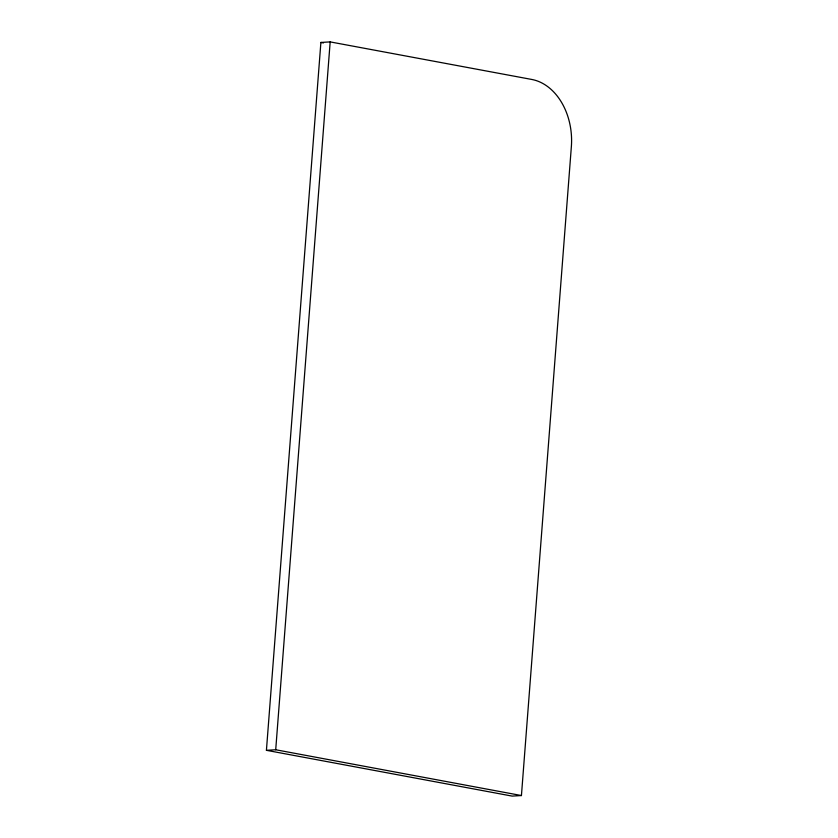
<?xml version="1.0" encoding="UTF-8"?>
<svg xmlns="http://www.w3.org/2000/svg" width="838" height="838" viewBox="0 0 838 838"><rect width="100%" height="100%" fill="white"/><g stroke="black" fill="none" stroke-linecap="round" stroke-linejoin="round"><path stroke-width="1.26" d="M266.421 750.314L320.891 42.455L330.172 41.9L531.763 79.453A59.603 44.309 86.6 0 1 571.359 146.671L521.435 795.545L512.144 796.1L266.421 750.314L275.712 749.759L521.435 795.545M275.712 749.759L330.172 41.9M320.891 42.455L323.458 42.937"/></g></svg>
